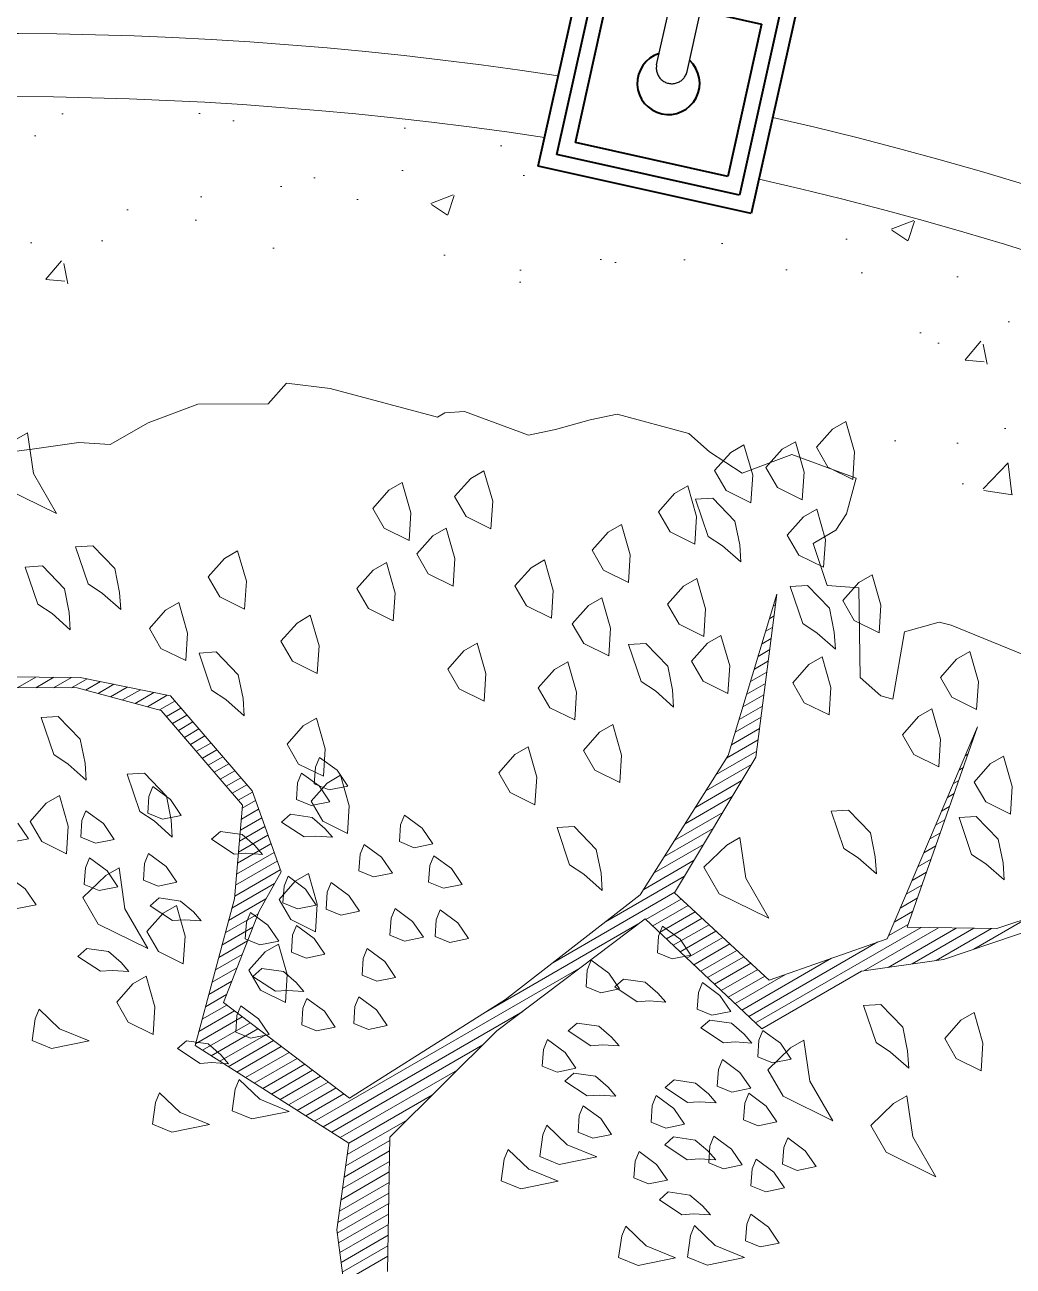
# Model space of a CAD drawing. Header units: metres. Extents: x 12093 to 20303, y 514 to 1412.
# Drawn here: x 19751.153 to 19752.719, y 696.809 to 698.777 of the extents above; entities that cross this region are included whole.
import ezdxf

# ---------------------------------------------------------------- set-up
doc = ezdxf.new("R2010")
doc.units = ezdxf.units.M
doc.linetypes.add('DASHED2', pattern=[9.525, 6.35, -3.175])
for name, color, linetype, lineweight in [('ARBOLES', 52, 'Continuous', 13), ('grass', 64, 'Continuous', 13), ('JARDINERA', 132, 'Continuous', 40), ('Layer2', 43, 'Continuous', 20), ('SARDINEL', 52, 'Continuous', 20), ('TEX', 81, 'Continuous', 13)]:
    doc.layers.add(name, color=color, linetype=linetype, lineweight=lineweight)
doc.layers.add('Proyecciones', color=52, linetype='DASHED2')
pattern_1 = [(50, (19136.99335, 73.14804), (0.36436934, -0.03187817), [0.0381, -0.4191]), (355, (19136.99335, 73.14804), (-0.07048565, 0.38211329), [0.03048, -0.33528]), (100.451, (19137.0237, 73.1454), (0.293885, 0.35023338), [0.03238, -0.35618]), (46.1842, (19136.99335, 73.24964), (0.54215808, -0.08408466), [0.05715, -0.62865]), (96.6356, (19137.03853, 73.24264), (0.47480847, 0.4948511), [0.04857, -0.53427]), (351.184, (19136.99335, 73.24964), (0.4748092, 0.49485024), [0.04572, -0.50292]), (21, (19137.04415, 73.22424), (0.30322976, -0.20453104), [0.0381, -0.4191]), (326, (19137.04415, 73.22424), (0.12360406, 0.36837593), [0.03048, -0.33528]), (71.4514, (19137.06942, 73.2072), (0.42683298, 0.16384572), [0.03238, -0.35618]), (37.5, (19136.99335, 73.14804), (0.006177207, 0.169110078), [0, -0.331216, 0, -0.34036, 0, -0.33655]), (7.5, (19136.99335, 73.14804), (0.133639325, 0.20036115), [0, -0.194056, 0, -0.323596, 0, -0.12827]), (327.5, (19136.88007, 73.14804), (0.27118119, -0.011457488), [0, -0.127, 0, -0.39624, 0, -0.52578]), (317.5, (19136.82927, 73.14804), (0.29625836, 0.05085298), [0, -0.1651, 0, -0.263144, 0, -0.37338])]

# ---------------------------------------------------------------- blocks, each defined once
blk = doc.blocks.new('ghgfghgh')
at = {"layer": 'ARBOLES', "lineweight": 20}
for p, q in [((20002.0407, 664.9154), (20002.0895, 665.0766)), ((20002.0895, 665.0766), (20002.0684, 664.9137)), ((20002.086, 665.065), (20002.0882, 665.0663)), ((20002.0822, 665.0524), (20002.0867, 665.055)), ((20002.0784, 665.0397), (20002.0853, 665.0437)), ((20002.0746, 665.0271), (20002.0838, 665.0324)), ((20002.0707, 665.0145), (20002.0823, 665.0212)), ((20002.0669, 665.0018), (20002.0809, 665.0099)), ((20001.2862, 664.994), (20001.3928, 664.9935)), ((20001.3306, 664.9833), (20001.3486, 664.9937)), ((20001.3485, 664.9832), (20001.3665, 664.9936)), ((20001.3664, 664.9831), (20001.3844, 664.9935)), ((20001.3843, 664.983), (20001.3999, 664.992)), ((20001.3928, 664.9935), (20001.4834, 664.9749)), ((20001.3984, 664.9808), (20001.4132, 664.9893)), ((20002.0631, 664.9892), (20002.0794, 664.9986)), ((20001.39, 664.983), (20001.2834, 664.9835)), ((20001.4739, 664.9605), (20001.39, 664.983)), ((20001.4108, 664.9775), (20001.4265, 664.9866)), ((20001.4231, 664.9742), (20001.4398, 664.9838)), ((20001.4354, 664.9709), (20001.4531, 664.9811)), ((20001.4478, 664.9675), (20001.4665, 664.9783)), ((20001.4601, 664.9642), (20001.4798, 664.9756)), ((20002.0554, 664.9639), (20002.0765, 664.9761)), ((20002.0593, 664.9766), (20002.0779, 664.9874)), ((20001.4724, 664.9609), (20001.4877, 664.9698)), ((20001.4792, 664.9544), (20001.4937, 664.9628)), ((20001.4834, 664.9749), (20001.5648, 664.88)), ((20002.0516, 664.9513), (20002.075, 664.9648)), ((20001.5553, 664.8657), (20001.4739, 664.9605)), ((20001.4852, 664.9474), (20001.4997, 664.9558)), ((20002.0478, 664.9387), (20002.0736, 664.9536)), ((20001.4911, 664.9405), (20001.5057, 664.9489)), ((20001.4971, 664.9335), (20001.5117, 664.9419)), ((20002.044, 664.926), (20002.0721, 664.9423)), ((20002.1996, 664.7323), (20002.2901, 664.9442)), ((20002.2901, 664.9442), (20002.2196, 664.7439)), ((20001.5031, 664.9265), (20001.5176, 664.9349)), ((20001.5091, 664.9196), (20001.5236, 664.9279)), ((20002.0391, 664.9128), (20002.0706, 664.931)), ((20001.5151, 664.9126), (20001.5296, 664.921)), ((20001.521, 664.9056), (20001.5356, 664.914)), ((20001.9528, 664.776), (20002.0407, 664.9154)), ((20002.0684, 664.9137), (20001.9871, 664.7781)), ((20002.0287, 664.8964), (20002.0692, 664.9197)), ((20001.527, 664.8986), (20001.5416, 664.907)), ((20002.0184, 664.88), (20002.064, 664.9063)), ((20001.533, 664.8917), (20001.5475, 664.9001)), ((20001.539, 664.8847), (20001.5535, 664.8931)), ((20002.0081, 664.8636), (20002.0544, 664.8904)), ((20001.545, 664.8777), (20001.5595, 664.8861)), ((20001.5509, 664.8707), (20001.5651, 664.8789)), ((20001.5648, 664.88), (20001.5937, 664.7992)), ((20001.5471, 664.7723), (20001.5553, 664.8657)), ((20001.555, 664.8627), (20001.5682, 664.8703)), ((20001.9977, 664.8472), (20002.0448, 664.8744)), ((20001.5531, 664.8407), (20001.5744, 664.853)), ((20001.5541, 664.8517), (20001.5713, 664.8617)), ((20001.9874, 664.8308), (20002.0353, 664.8585)), ((20001.5522, 664.8297), (20001.5775, 664.8444)), ((20001.977, 664.8144), (20002.0257, 664.8425)), ((20001.5502, 664.8078), (20001.5837, 664.8271)), ((20001.5512, 664.8188), (20001.5806, 664.8357)), ((20001.9667, 664.798), (20002.0162, 664.8266)), ((20001.5493, 664.7968), (20001.5868, 664.8185)), ((20001.5483, 664.7858), (20001.5899, 664.8098)), ((20001.9563, 664.7816), (20002.0066, 664.8107)), ((20001.5474, 664.7749), (20001.593, 664.8012)), ((20001.5937, 664.7992), (20001.572, 664.76)), ((20001.9181, 664.7491), (20001.9971, 664.7947)), ((20001.5446, 664.7628), (20001.5871, 664.7874)), ((20001.8653, 664.7082), (20001.9875, 664.7788)), ((20001.9871, 664.7781), (20002.0817, 664.6909)), ((20001.5078, 664.6255), (20001.5471, 664.7723)), ((20001.5413, 664.7505), (20001.5786, 664.7721)), ((20001.818, 664.6716), (20001.9528, 664.776)), ((20001.9584, 664.7515), (20001.9937, 664.7719)), ((20001.9653, 664.7451), (20002.0007, 664.7655)), ((20002.3091, 664.7424), (20002.3833, 664.7674)), ((20001.572, 664.76), (20001.5362, 664.6685)), ((20001.538, 664.7382), (20001.5708, 664.7571)), ((20001.9577, 664.7522), (20001.8096, 664.6401)), ((20002.0743, 664.6423), (20001.9577, 664.7522)), ((20001.9721, 664.7386), (20002.0076, 664.7591)), ((20001.979, 664.7321), (20002.0146, 664.7527)), ((20002.2067, 664.749), (20002.2251, 664.7596)), ((20002.2863, 664.7219), (20002.3394, 664.7526)), ((20001.5347, 664.7258), (20001.5656, 664.7437)), ((20001.7987, 664.6593), (20001.9515, 664.7476)), ((20001.9858, 664.7257), (20002.0216, 664.7463)), ((20001.9927, 664.7192), (20002.0285, 664.7399)), ((20002.0681, 664.6481), (20002.2336, 664.7436)), ((20002.1764, 664.7002), (20002.2511, 664.7433)), ((20002.2005, 664.7037), (20002.2687, 664.743)), ((20002.2008, 664.7351), (20002.2205, 664.7465)), ((20002.2196, 664.7439), (20002.3091, 664.7424)), ((20002.2245, 664.7071), (20002.2862, 664.7427)), ((20002.2486, 664.7106), (20002.3038, 664.7424)), ((20002.3672, 664.7493), (20002.2559, 664.7116)), ((20001.5314, 664.7135), (20001.5603, 664.7302)), ((20001.9995, 664.7128), (20002.0355, 664.7335)), ((20002.0064, 664.7063), (20002.0424, 664.7271)), ((20002.0613, 664.6546), (20002.1903, 664.7291)), ((20002.0817, 664.6909), (20002.1996, 664.7323)), ((20001.5281, 664.7012), (20001.555, 664.7167)), ((20002.0133, 664.6998), (20002.0494, 664.7207)), ((20001.5248, 664.6888), (20001.5498, 664.7033)), ((20001.6271, 664.5499), (20001.8935, 664.7037)), ((20002.0201, 664.6934), (20002.0563, 664.7143)), ((20002.027, 664.6869), (20002.0633, 664.7079)), ((20002.0544, 664.661), (20002.1441, 664.7128)), ((20002.2559, 664.7116), (20002.1741, 664.6999)), ((20002.0338, 664.6804), (20002.0703, 664.7015)), ((20002.0407, 664.674), (20002.0772, 664.695)), ((20002.0476, 664.6675), (20002.0979, 664.6966)), ((20002.1741, 664.6999), (20002.0743, 664.6423)), ((20001.5215, 664.6765), (20001.5445, 664.6898)), ((20001.5149, 664.6518), (20001.5394, 664.666)), ((20001.5182, 664.6642), (20001.5393, 664.6764)), ((20001.5362, 664.6685), (20001.6623, 664.5728)), ((20001.6623, 664.5728), (20001.818, 664.6716)), ((20001.5083, 664.6272), (20001.555, 664.6542)), ((20001.5116, 664.6395), (20001.5472, 664.6601)), ((20001.6357, 664.5444), (20001.8355, 664.6597)), ((20001.5152, 664.6208), (20001.5628, 664.6483)), ((20001.5238, 664.6153), (20001.5706, 664.6423)), ((20001.5324, 664.6099), (20001.5784, 664.6364)), ((20001.541, 664.6044), (20001.5862, 664.6305)), ((20001.8096, 664.6401), (20001.7025, 664.534)), ((20001.6616, 664.5281), (20001.5078, 664.6255)), ((20001.5497, 664.599), (20001.594, 664.6246)), ((20001.5583, 664.5935), (20001.6018, 664.6187)), ((20001.6444, 664.539), (20001.7956, 664.6263)), ((20001.5669, 664.588), (20001.6097, 664.6127)), ((20001.5755, 664.5826), (20001.6175, 664.6068)), ((20001.5841, 664.5771), (20001.6253, 664.6009)), ((20001.5927, 664.5717), (20001.6331, 664.595)), ((20001.653, 664.5335), (20001.7704, 664.6013)), ((20001.6013, 664.5662), (20001.6409, 664.5891)), ((20001.6099, 664.5608), (20001.6487, 664.5832)), ((20001.6185, 664.5553), (20001.6565, 664.5772)), ((20001.6615, 664.528), (20001.7452, 664.5764)), ((20001.66, 664.5167), (20001.7201, 664.5514)), ((20001.6584, 664.5054), (20001.7024, 664.5308)), ((20001.7025, 664.534), (20001.7002, 664.3997)), ((20001.6496, 664.4414), (20001.6616, 664.5281)), ((20001.6568, 664.494), (20001.7022, 664.5203)), ((20001.6553, 664.4827), (20001.7021, 664.5097)), ((20001.6537, 664.4714), (20001.7019, 664.4992)), ((20001.6521, 664.4601), (20001.7017, 664.4887)), ((20001.65, 664.438), (20001.7014, 664.4676)), ((20001.6506, 664.4487), (20001.7015, 664.4781)), ((20001.6513, 664.4283), (20001.7012, 664.4571)), ((20001.6525, 664.4186), (20001.701, 664.4466)), ((20001.6752, 664.2434), (20001.6496, 664.4414)), ((20001.6538, 664.4089), (20001.7008, 664.436)), ((20001.655, 664.3992), (20001.7006, 664.4255)), ((20001.6563, 664.3895), (20001.7005, 664.415))]:
    blk.add_line(p, q, dxfattribs=at)
at = {"layer": 'grass'}
for p, q in [((20001.581, 665.2669), (20001.5993, 665.2876)), ((20001.5993, 665.2876), (20001.6427, 665.2823)), ((20001.6427, 665.2823), (20001.75, 665.2535)), ((20001.4608, 665.2479), (20001.5105, 665.2666)), ((20001.5105, 665.2666), (20001.581, 665.2669)), ((20001.75, 665.2535), (20001.7576, 665.2579)), ((20001.7576, 665.2579), (20001.7771, 665.2591)), ((20001.7771, 665.2591), (20001.8411, 665.2355)), ((20001.8682, 665.2411), (20001.9028, 665.251)), ((20001.9028, 665.251), (20001.9299, 665.2565)), ((20001.9299, 665.2565), (20002.0015, 665.2373)), ((20002.1583, 665.2493), (20002.145, 665.2416)), ((20002.167, 665.2188), (20002.1583, 665.2493)), ((20001.3403, 665.238), (20001.327, 665.2303)), ((20001.3462, 665.1971), (20001.3403, 665.238)), ((20001.423, 665.2261), (20001.4608, 665.2479)), ((20001.8411, 665.2355), (20001.8682, 665.2411)), ((20002.0015, 665.2373), (20002.0222, 665.219)), ((20002.145, 665.2416), (20002.1289, 665.2234)), ((20001.345, 665.2214), (20001.3915, 665.2281)), ((20001.3915, 665.2281), (20001.423, 665.2261)), ((20002.0565, 665.226), (20002.0432, 665.2183)), ((20002.0652, 665.1955), (20002.0565, 665.226)), ((20002.1079, 665.229), (20002.0946, 665.2214)), ((20002.1166, 665.1986), (20002.1079, 665.229)), ((20002.1289, 665.2234), (20002.1404, 665.2035)), ((20001.2789, 665.2135), (20001.345, 665.2214)), ((20002.0222, 665.219), (20002.0548, 665.1975)), ((20002.0432, 665.2183), (20002.0271, 665.2001)), ((20002.0548, 665.1975), (20002.1045, 665.2161)), ((20002.0946, 665.2214), (20002.0785, 665.2032)), ((20002.1045, 665.2161), (20002.1685, 665.1926)), ((20002.1652, 665.1912), (20002.167, 665.2188)), ((20001.7966, 665.2), (20001.7833, 665.1924)), ((20001.8053, 665.1696), (20001.7966, 665.2)), ((20002.0271, 665.2001), (20002.0386, 665.1802)), ((20002.0785, 665.2032), (20002.09, 665.1833)), ((20002.1148, 665.171), (20002.1166, 665.1986)), ((20002.1404, 665.2035), (20002.1652, 665.1912)), ((20001.3692, 665.1572), (20001.3462, 665.1971)), ((20001.7148, 665.1883), (20001.7015, 665.1806)), ((20001.7235, 665.1578), (20001.7148, 665.1883)), ((20001.7833, 665.1924), (20001.7672, 665.1742)), ((20002.0634, 665.1679), (20002.0652, 665.1955)), ((20002.1685, 665.1926), (20002.1589, 665.1568)), ((20001.3196, 665.1817), (20001.3692, 665.1572)), ((20001.7015, 665.1806), (20001.6854, 665.1624)), ((20001.7672, 665.1742), (20001.7787, 665.1543)), ((20001.9872, 665.1771), (20001.9711, 665.1589)), ((20002.0005, 665.1848), (20001.9872, 665.1771)), ((20002.0092, 665.1543), (20002.0005, 665.1848)), ((20002.0386, 665.1802), (20002.0634, 665.1679)), ((20002.09, 665.1833), (20002.1148, 665.171)), ((20001.6854, 665.1624), (20001.6969, 665.1425)), ((20001.8036, 665.142), (20001.8053, 665.1696)), ((20002.0082, 665.1715), (20002.0253, 665.1725)), ((20002.0207, 665.1344), (20002.0082, 665.1715)), ((20002.0253, 665.1725), (20002.0473, 665.1497)), ((20002.1292, 665.1615), (20002.1159, 665.1538)), ((20002.1379, 665.1311), (20002.1292, 665.1615)), ((20001.7217, 665.1302), (20001.7235, 665.1578)), ((20001.7787, 665.1543), (20001.8036, 665.142)), ((20001.9711, 665.1589), (20001.9826, 665.139)), ((20002.0074, 665.1267), (20002.0092, 665.1543)), ((20002.0473, 665.1497), (20002.0522, 665.1259)), ((20002.1159, 665.1538), (20002.0998, 665.1357)), ((20002.1589, 665.1568), (20002.1482, 665.1405)), ((20001.6969, 665.1425), (20001.7217, 665.1302)), ((20001.7588, 665.1427), (20001.7455, 665.1351)), ((20001.7675, 665.1123), (20001.7588, 665.1427)), ((20001.9207, 665.1387), (20001.9046, 665.1205)), ((20001.934, 665.1464), (20001.9207, 665.1387)), ((20001.9427, 665.1159), (20001.934, 665.1464)), ((20001.9826, 665.139), (20002.0074, 665.1267)), ((20002.1482, 665.1405), (20002.1331, 665.1317)), ((20001.3884, 665.124), (20001.4056, 665.125)), ((20001.4056, 665.125), (20001.4276, 665.1022)), ((20001.7455, 665.1351), (20001.7294, 665.1169)), ((20002.035, 665.1249), (20002.0207, 665.1344)), ((20002.0532, 665.1088), (20002.035, 665.1249)), ((20002.0522, 665.1259), (20002.0532, 665.1088)), ((20002.0998, 665.1357), (20002.1113, 665.1157)), ((20002.1331, 665.1317), (20002.1255, 665.1274)), ((20002.1255, 665.1274), (20002.1398, 665.0852)), ((20002.1361, 665.1035), (20002.1379, 665.1311)), ((20001.401, 665.0869), (20001.3884, 665.124)), ((20001.5371, 665.1122), (20001.5209, 665.0941)), ((20001.5503, 665.1199), (20001.5371, 665.1122)), ((20001.5591, 665.0895), (20001.5503, 665.1199)), ((20001.7294, 665.1169), (20001.7409, 665.0969)), ((20001.7657, 665.0847), (20001.7675, 665.1123)), ((20001.9046, 665.1205), (20001.9161, 665.1006)), ((20001.9409, 665.0883), (20001.9427, 665.1159)), ((20002.1113, 665.1157), (20002.1361, 665.1035)), ((20001.3381, 665.1037), (20001.3552, 665.1048)), ((20001.3506, 665.0666), (20001.3381, 665.1037)), ((20001.3552, 665.1048), (20001.3772, 665.082)), ((20001.4276, 665.1022), (20001.4324, 665.0784)), ((20001.6857, 665.1005), (20001.6696, 665.0823)), ((20001.699, 665.1082), (20001.6857, 665.1005)), ((20001.7077, 665.0778), (20001.699, 665.1082)), ((20001.8437, 665.1031), (20001.8276, 665.085)), ((20001.857, 665.1108), (20001.8437, 665.1031)), ((20001.8657, 665.0804), (20001.857, 665.1108)), ((20001.9161, 665.1006), (20001.9409, 665.0883)), ((20001.4153, 665.0774), (20001.401, 665.0869)), ((20001.5209, 665.0941), (20001.5325, 665.0741)), ((20001.5573, 665.0618), (20001.5591, 665.0895)), ((20001.7409, 665.0969), (20001.7657, 665.0847)), ((20002.0095, 665.0924), (20001.9962, 665.0848)), ((20002.0182, 665.062), (20002.0095, 665.0924)), ((20002.1714, 665.0884), (20002.1553, 665.0702)), ((20002.1847, 665.0961), (20002.1714, 665.0884)), ((20002.1934, 665.0656), (20002.1847, 665.0961)), ((20001.3772, 665.082), (20001.3821, 665.0582)), ((20001.4335, 665.0613), (20001.4153, 665.0774)), ((20001.4324, 665.0784), (20001.4335, 665.0613)), ((20001.6696, 665.0823), (20001.6811, 665.0624)), ((20001.7059, 665.0501), (20001.7077, 665.0778)), ((20001.8276, 665.085), (20001.8391, 665.065)), ((20001.864, 665.0527), (20001.8657, 665.0804)), ((20001.9962, 665.0848), (20001.9801, 665.0666)), ((20002.1028, 665.0843), (20002.12, 665.0853)), ((20002.1154, 665.0472), (20002.1028, 665.0843)), ((20002.12, 665.0853), (20002.142, 665.0625)), ((20002.1398, 665.0852), (20002.1712, 665.0831)), ((20002.1398, 665.0852), (20002.1398, 665.0852)), ((20002.1712, 665.0831), (20002.1727, 664.9932)), ((20001.3649, 665.0572), (20001.3506, 665.0666)), ((20001.4915, 665.0682), (20001.4782, 665.0605)), ((20001.5002, 665.0378), (20001.4915, 665.0682)), ((20001.5325, 665.0741), (20001.5573, 665.0618)), ((20001.6811, 665.0624), (20001.7059, 665.0501)), ((20001.8391, 665.065), (20001.864, 665.0527)), ((20001.901, 665.0653), (20001.8849, 665.0471)), ((20001.9143, 665.073), (20001.901, 665.0653)), ((20001.923, 665.0425), (20001.9143, 665.073)), ((20001.9801, 665.0666), (20001.9916, 665.0466)), ((20002.142, 665.0625), (20002.1468, 665.0388)), ((20002.1553, 665.0702), (20002.1668, 665.0503)), ((20002.1916, 665.038), (20002.1934, 665.0656)), ((20001.3831, 665.0411), (20001.3649, 665.0572)), ((20001.3821, 665.0582), (20001.3831, 665.0411)), ((20001.4782, 665.0605), (20001.4621, 665.0424)), ((20001.623, 665.0555), (20001.6097, 665.0478)), ((20001.6317, 665.025), (20001.623, 665.0555)), ((20002.0164, 665.0344), (20002.0182, 665.062)), ((20002.1668, 665.0503), (20002.1916, 665.038)), ((20001.4621, 665.0424), (20001.4736, 665.0224)), ((20001.4985, 665.0102), (20001.5002, 665.0378)), ((20001.6097, 665.0478), (20001.5936, 665.0296)), ((20001.8849, 665.0471), (20001.8964, 665.0272)), ((20001.9213, 665.0149), (20001.923, 665.0425)), ((20001.9916, 665.0466), (20002.0164, 665.0344)), ((20002.1297, 665.0377), (20002.1154, 665.0472)), ((20002.1479, 665.0216), (20002.1297, 665.0377)), ((20002.1468, 665.0388), (20002.1479, 665.0216)), ((20002.2053, 664.9717), (20002.2169, 665.0389)), ((20002.2169, 665.0389), (20002.2515, 665.0488)), ((20002.2515, 665.0488), (20002.2635, 665.0456)), ((20002.2635, 665.0456), (20002.3557, 665.0081)), ((20001.5936, 665.0296), (20001.6051, 665.0097)), ((20001.6299, 664.9974), (20001.6317, 665.025)), ((20001.7898, 665.0276), (20001.7765, 665.02)), ((20001.7985, 664.9972), (20001.7898, 665.0276)), ((20001.8964, 665.0272), (20001.9213, 665.0149)), ((20001.9412, 665.0264), (20001.9583, 665.0274)), ((20001.9538, 664.9893), (20001.9412, 665.0264)), ((20001.9583, 665.0274), (20001.9803, 665.0047)), ((20002.0202, 665.0277), (20002.0041, 665.0096)), ((20002.0335, 665.0354), (20002.0202, 665.0277)), ((20002.0422, 665.005), (20002.0335, 665.0354)), ((20001.4736, 665.0224), (20001.4985, 665.0102)), ((20001.5118, 665.0178), (20001.5289, 665.0189)), ((20001.5243, 664.9808), (20001.5118, 665.0178)), ((20001.5289, 665.0189), (20001.5509, 664.9961)), ((20001.7765, 665.02), (20001.7604, 665.0018)), ((20002.1346, 665.0139), (20002.1213, 665.0063)), ((20002.1433, 664.9835), (20002.1346, 665.0139)), ((20002.2822, 665.0194), (20002.2689, 665.0117)), ((20002.2909, 664.9889), (20002.2822, 665.0194)), ((20001.6051, 665.0097), (20001.6299, 664.9974)), ((20001.7604, 665.0018), (20001.7719, 664.9819)), ((20001.867, 665.0013), (20001.8509, 664.9832)), ((20001.8803, 665.009), (20001.867, 665.0013)), ((20001.889, 664.9786), (20001.8803, 665.009)), ((20001.9803, 665.0047), (20001.9852, 664.9809)), ((20002.0041, 665.0096), (20002.0157, 664.9896)), ((20002.0405, 664.9773), (20002.0422, 665.005)), ((20002.1213, 665.0063), (20002.1052, 664.9881)), ((20002.2689, 665.0117), (20002.2528, 664.9935)), ((20001.5509, 664.9961), (20001.5558, 664.9723)), ((20001.7967, 664.9696), (20001.7985, 664.9972)), ((20001.9681, 664.9799), (20001.9538, 664.9893)), ((20002.0157, 664.9896), (20002.0405, 664.9773)), ((20002.1052, 664.9881), (20002.1167, 664.9682)), ((20002.1727, 664.9932), (20002.1933, 664.9749)), ((20002.1727, 664.9932), (20002.1727, 664.9932)), ((20002.2528, 664.9935), (20002.2643, 664.9736)), ((20002.2891, 664.9613), (20002.2909, 664.9889)), ((20001.5386, 664.9713), (20001.5243, 664.9808)), ((20001.7719, 664.9819), (20001.7967, 664.9696)), ((20001.8509, 664.9832), (20001.8624, 664.9632)), ((20001.8873, 664.9509), (20001.889, 664.9786)), ((20001.9862, 664.9638), (20001.9681, 664.9799)), ((20001.9852, 664.9809), (20001.9862, 664.9638)), ((20002.1415, 664.9559), (20002.1433, 664.9835)), ((20001.5568, 664.9552), (20001.5386, 664.9713)), ((20001.5558, 664.9723), (20001.5568, 664.9552)), ((20001.8624, 664.9632), (20001.8873, 664.9509)), ((20002.1167, 664.9682), (20002.1415, 664.9559)), ((20002.1933, 664.9749), (20002.2053, 664.9717)), ((20002.2643, 664.9736), (20002.2891, 664.9613)), ((20001.354, 664.9533), (20001.3711, 664.9544)), ((20001.3665, 664.9163), (20001.354, 664.9533)), ((20001.3711, 664.9544), (20001.3931, 664.9316)), ((20001.6292, 664.9527), (20001.6159, 664.945)), ((20001.6379, 664.9222), (20001.6292, 664.9527)), ((20002.231, 664.9544), (20002.2149, 664.9362)), ((20002.2443, 664.9621), (20002.231, 664.9544)), ((20002.253, 664.9316), (20002.2443, 664.9621)), ((20001.6159, 664.945), (20001.5998, 664.9268)), ((20001.9121, 664.9387), (20001.896, 664.9205)), ((20001.9254, 664.9464), (20001.9121, 664.9387)), ((20001.9341, 664.9159), (20001.9254, 664.9464)), ((20002.2895, 664.9427), (20002.2896, 664.9428)), ((20001.3931, 664.9316), (20001.398, 664.9078)), ((20001.5998, 664.9268), (20001.6113, 664.9069)), ((20002.2149, 664.9362), (20002.2264, 664.9163)), ((20002.2512, 664.904), (20002.253, 664.9316)), ((20002.2836, 664.9289), (20002.285, 664.9297)), ((20001.3808, 664.9068), (20001.3665, 664.9163)), ((20001.6321, 664.9135), (20001.6281, 664.9037)), ((20001.6497, 664.9006), (20001.6321, 664.9135)), ((20001.6361, 664.8946), (20001.6379, 664.9222)), ((20001.8274, 664.9164), (20001.8113, 664.8982)), ((20001.8407, 664.9241), (20001.8274, 664.9164)), ((20001.8494, 664.8936), (20001.8407, 664.9241)), ((20001.896, 664.9205), (20001.9075, 664.9006)), ((20001.9323, 664.8883), (20001.9341, 664.9159)), ((20002.2264, 664.9163), (20002.2512, 664.904)), ((20002.2777, 664.915), (20002.2804, 664.9166)), ((20002.316, 664.9148), (20002.3027, 664.9071)), ((20002.3247, 664.8843), (20002.316, 664.9148)), ((20001.399, 664.8907), (20001.3808, 664.9068)), ((20001.398, 664.9078), (20001.399, 664.8907)), ((20001.6113, 664.9069), (20001.6361, 664.8946)), ((20001.6281, 664.9037), (20001.627, 664.887)), ((20002.2718, 664.9012), (20002.2758, 664.9035)), ((20002.3027, 664.9071), (20002.2866, 664.8889)), ((20001.4399, 664.8966), (20001.4571, 664.8976)), ((20001.4525, 664.8595), (20001.4399, 664.8966)), ((20001.4571, 664.8976), (20001.4791, 664.8748)), ((20001.6143, 664.8979), (20001.6103, 664.8881)), ((20001.6319, 664.885), (20001.6143, 664.8979)), ((20001.6532, 664.8956), (20001.6399, 664.8879)), ((20001.6604, 664.8848), (20001.6497, 664.9006)), ((20001.662, 664.8652), (20001.6532, 664.8956)), ((20001.8113, 664.8982), (20001.8228, 664.8783)), ((20001.8476, 664.866), (20001.8494, 664.8936)), ((20001.9075, 664.9006), (20001.9323, 664.8883)), ((20002.2658, 664.8874), (20002.2712, 664.8904)), ((20002.2866, 664.8889), (20002.2981, 664.869)), ((20001.4657, 664.8843), (20001.4617, 664.8745)), ((20001.4833, 664.8713), (20001.4657, 664.8843)), ((20001.6103, 664.8881), (20001.6092, 664.8714)), ((20001.6399, 664.8879), (20001.6238, 664.8698)), ((20001.627, 664.887), (20001.6417, 664.881)), ((20001.6426, 664.8692), (20001.6319, 664.885)), ((20001.6417, 664.881), (20001.6604, 664.8848)), ((20001.8228, 664.8783), (20001.8476, 664.866)), ((20002.2599, 664.8735), (20002.2666, 664.8774)), ((20002.3229, 664.8567), (20002.3247, 664.8843)), ((20001.3591, 664.8677), (20001.343, 664.8495)), ((20001.3724, 664.8753), (20001.3591, 664.8677)), ((20001.3811, 664.8449), (20001.3724, 664.8753)), ((20001.4617, 664.8745), (20001.4606, 664.8577)), ((20001.4791, 664.8748), (20001.4839, 664.8511)), ((20001.494, 664.8555), (20001.4833, 664.8713)), ((20001.6092, 664.8714), (20001.6239, 664.8654)), ((20001.6238, 664.8698), (20001.6354, 664.8498)), ((20001.6239, 664.8654), (20001.6426, 664.8692)), ((20001.6602, 664.8376), (20001.662, 664.8652)), ((20002.254, 664.8597), (20002.262, 664.8643)), ((20002.2981, 664.869), (20002.3229, 664.8567)), ((20001.3987, 664.8602), (20001.3947, 664.8504)), ((20001.4163, 664.8473), (20001.3987, 664.8602)), ((20001.4668, 664.85), (20001.4525, 664.8595)), ((20001.4606, 664.8577), (20001.4753, 664.8517)), ((20001.4753, 664.8517), (20001.494, 664.8555)), ((20001.5943, 664.8489), (20001.6032, 664.8567)), ((20001.6032, 664.8567), (20001.6248, 664.8536)), ((20001.6248, 664.8536), (20001.6375, 664.8426)), ((20001.7172, 664.8558), (20001.7132, 664.846)), ((20001.7348, 664.8429), (20001.7172, 664.8558)), ((20002.1438, 664.8597), (20002.161, 664.8607)), ((20002.1564, 664.8226), (20002.1438, 664.8597)), ((20002.161, 664.8607), (20002.183, 664.838)), ((20002.2481, 664.8458), (20002.2574, 664.8512)), ((20002.2715, 664.8536), (20002.2886, 664.8546)), ((20002.284, 664.8165), (20002.2715, 664.8536)), ((20002.2886, 664.8546), (20002.3106, 664.8319)), ((20001.3414, 664.8321), (20001.3307, 664.8479)), ((20001.343, 664.8495), (20001.3545, 664.8295)), ((20001.3793, 664.8173), (20001.3811, 664.8449)), ((20001.3947, 664.8504), (20001.3936, 664.8337)), ((20001.427, 664.8315), (20001.4163, 664.8473)), ((20001.485, 664.8339), (20001.4668, 664.85)), ((20001.4839, 664.8511), (20001.485, 664.8339)), ((20001.5243, 664.8317), (20001.5332, 664.8395)), ((20001.5332, 664.8395), (20001.5548, 664.8364)), ((20001.6168, 664.834), (20001.5943, 664.8489)), ((20001.6354, 664.8498), (20001.6602, 664.8376)), ((20001.6375, 664.8426), (20001.6453, 664.8337)), ((20001.7132, 664.846), (20001.7121, 664.8293)), ((20001.7455, 664.8271), (20001.7348, 664.8429)), ((20001.8696, 664.8433), (20001.8868, 664.8443)), ((20001.8822, 664.8062), (20001.8696, 664.8433)), ((20001.8868, 664.8443), (20001.9088, 664.8215)), ((20001.3227, 664.8283), (20001.3414, 664.8321)), ((20001.3545, 664.8295), (20001.3793, 664.8173)), ((20001.3936, 664.8337), (20001.4083, 664.8277)), ((20001.4083, 664.8277), (20001.427, 664.8315)), ((20001.5468, 664.8168), (20001.5243, 664.8317)), ((20001.5548, 664.8364), (20001.5675, 664.8255)), ((20001.6286, 664.8348), (20001.6168, 664.834)), ((20001.6453, 664.8337), (20001.6286, 664.8348)), ((20001.6767, 664.8266), (20001.6727, 664.8168)), ((20001.6943, 664.8137), (20001.6767, 664.8266)), ((20001.7121, 664.8293), (20001.7268, 664.8233)), ((20001.7268, 664.8233), (20001.7455, 664.8271)), ((20002.0525, 664.8336), (20002.0392, 664.8259)), ((20002.0584, 664.7927), (20002.0525, 664.8336)), ((20002.183, 664.838), (20002.1878, 664.8142)), ((20002.2422, 664.832), (20002.2528, 664.8381)), ((20002.3106, 664.8319), (20002.3155, 664.8081)), ((20001.4613, 664.8174), (20001.4573, 664.8076)), ((20001.4789, 664.8045), (20001.4613, 664.8174)), ((20001.5586, 664.8177), (20001.5468, 664.8168)), ((20001.5753, 664.8166), (20001.5586, 664.8177)), ((20001.5675, 664.8255), (20001.5753, 664.8166)), ((20001.6727, 664.8168), (20001.6716, 664.8001)), ((20001.7464, 664.8153), (20001.7424, 664.8055)), ((20001.764, 664.8024), (20001.7464, 664.8153)), ((20001.9088, 664.8215), (20001.9137, 664.7977)), ((20002.0392, 664.8259), (20002.0165, 664.8039)), ((20002.1707, 664.8132), (20002.1564, 664.8226)), ((20002.1878, 664.8142), (20002.1889, 664.7971)), ((20002.2363, 664.8182), (20002.2482, 664.825)), ((20002.2983, 664.8071), (20002.284, 664.8165)), ((20001.3982, 664.8032), (20001.3971, 664.7864)), ((20001.4022, 664.813), (20001.3982, 664.8032)), ((20001.4198, 664.8), (20001.4022, 664.813)), ((20001.4318, 664.8032), (20001.4185, 664.7955)), ((20001.4377, 664.7623), (20001.4318, 664.8032)), ((20001.4573, 664.8076), (20001.4562, 664.7909)), ((20001.4896, 664.7887), (20001.4789, 664.8045)), ((20001.705, 664.7979), (20001.6943, 664.8137)), ((20001.7424, 664.8055), (20001.7413, 664.7888)), ((20001.7747, 664.7865), (20001.764, 664.8024)), ((20001.8965, 664.7967), (20001.8822, 664.8062)), ((20002.0165, 664.8039), (20002.0318, 664.7773)), ((20002.1889, 664.7971), (20002.1707, 664.8132)), ((20002.2304, 664.8043), (20002.2436, 664.8119)), ((20002.3165, 664.791), (20002.2983, 664.8071)), ((20002.3155, 664.8081), (20002.3165, 664.791)), ((20001.3381, 664.782), (20001.3205, 664.7949)), ((20001.4185, 664.7955), (20001.3957, 664.7735)), ((20001.4305, 664.7842), (20001.4198, 664.8)), ((20001.4562, 664.7909), (20001.4709, 664.7849)), ((20001.608, 664.7897), (20001.5919, 664.7715)), ((20001.6007, 664.7947), (20001.5967, 664.7849)), ((20001.6183, 664.7818), (20001.6007, 664.7947)), ((20001.6213, 664.7974), (20001.608, 664.7897)), ((20001.63, 664.767), (20001.6213, 664.7974)), ((20001.6716, 664.8001), (20001.6863, 664.7941)), ((20001.6863, 664.7941), (20001.705, 664.7979)), ((20001.9147, 664.7806), (20001.8965, 664.7967)), ((20001.9137, 664.7977), (20001.9147, 664.7806)), ((20002.0815, 664.7528), (20002.0584, 664.7927)), ((20002.2245, 664.7905), (20002.2389, 664.7988)), ((20001.3488, 664.7662), (20001.3381, 664.782)), ((20001.3971, 664.7864), (20001.4118, 664.7804)), ((20001.4118, 664.7804), (20001.4305, 664.7842)), ((20001.4709, 664.7849), (20001.4896, 664.7887)), ((20001.5967, 664.7849), (20001.5956, 664.7682)), ((20001.629, 664.766), (20001.6183, 664.7818)), ((20001.6399, 664.7787), (20001.6388, 664.762)), ((20001.6439, 664.7885), (20001.6399, 664.7787)), ((20001.6615, 664.7756), (20001.6439, 664.7885)), ((20001.7413, 664.7888), (20001.756, 664.7828)), ((20001.756, 664.7828), (20001.7747, 664.7865)), ((20002.0318, 664.7773), (20002.0815, 664.7528)), ((20002.2186, 664.7767), (20002.2343, 664.7858)), ((20001.3301, 664.7624), (20001.3488, 664.7662)), ((20001.3957, 664.7735), (20001.4111, 664.7469)), ((20001.4628, 664.7653), (20001.4718, 664.7731)), ((20001.4854, 664.7504), (20001.4628, 664.7653)), ((20001.4718, 664.7731), (20001.4934, 664.77)), ((20001.4891, 664.7654), (20001.4758, 664.7577)), ((20001.4978, 664.7349), (20001.4891, 664.7654)), ((20001.4934, 664.77), (20001.5061, 664.7591)), ((20001.5919, 664.7715), (20001.6034, 664.7516)), ((20001.5956, 664.7682), (20001.6103, 664.7622)), ((20001.6103, 664.7622), (20001.629, 664.766)), ((20001.6282, 664.7393), (20001.63, 664.767)), ((20001.6722, 664.7598), (20001.6615, 664.7756)), ((20002.2127, 664.7628), (20002.2297, 664.7727)), ((20001.4607, 664.7224), (20001.4377, 664.7623)), ((20001.4758, 664.7577), (20001.4597, 664.7395)), ((20001.5061, 664.7591), (20001.5139, 664.7502)), ((20001.5631, 664.7586), (20001.5591, 664.7488)), ((20001.5807, 664.7457), (20001.5631, 664.7586)), ((20001.6388, 664.762), (20001.6535, 664.756)), ((20001.6535, 664.756), (20001.6722, 664.7598)), ((20001.7037, 664.7527), (20001.7025, 664.736)), ((20001.7077, 664.7625), (20001.7037, 664.7527)), ((20001.7253, 664.7496), (20001.7077, 664.7625)), ((20001.7529, 664.7611), (20001.7489, 664.7513)), ((20001.7705, 664.7482), (20001.7529, 664.7611)), ((20001.4111, 664.7469), (20001.4607, 664.7224)), ((20001.4597, 664.7395), (20001.4712, 664.7196)), ((20001.4972, 664.7513), (20001.4854, 664.7504)), ((20001.5139, 664.7502), (20001.4972, 664.7513)), ((20001.5591, 664.7488), (20001.558, 664.7321)), ((20001.5914, 664.7299), (20001.5807, 664.7457)), ((20001.6034, 664.7516), (20001.6282, 664.7393)), ((20001.6092, 664.7455), (20001.6052, 664.7357)), ((20001.6268, 664.7326), (20001.6092, 664.7455)), ((20001.736, 664.7337), (20001.7253, 664.7496)), ((20001.7489, 664.7513), (20001.7478, 664.7346)), ((20001.7812, 664.7324), (20001.7705, 664.7482)), ((20001.975, 664.7447), (20001.971, 664.7349)), ((20001.9926, 664.7318), (20001.975, 664.7447)), ((20001.496, 664.7073), (20001.4978, 664.7349)), ((20001.558, 664.7321), (20001.5727, 664.7261)), ((20001.5727, 664.7261), (20001.5914, 664.7299)), ((20001.6052, 664.7357), (20001.6041, 664.719)), ((20001.6375, 664.7168), (20001.6268, 664.7326)), ((20001.7025, 664.736), (20001.7172, 664.73)), ((20001.7172, 664.73), (20001.736, 664.7337)), ((20001.7478, 664.7346), (20001.7625, 664.7286)), ((20001.7625, 664.7286), (20001.7812, 664.7324)), ((20001.971, 664.7349), (20001.9699, 664.7182)), ((20002.0033, 664.716), (20001.9926, 664.7318)), ((20001.3907, 664.7147), (20001.3996, 664.7225)), ((20001.4132, 664.6998), (20001.3907, 664.7147)), ((20001.3996, 664.7225), (20001.4212, 664.7194)), ((20001.4212, 664.7194), (20001.4339, 664.7085)), ((20001.4712, 664.7196), (20001.496, 664.7073)), ((20001.5778, 664.7191), (20001.5617, 664.7009)), ((20001.5911, 664.7268), (20001.5778, 664.7191)), ((20001.5999, 664.6964), (20001.5911, 664.7268)), ((20001.6041, 664.719), (20001.6188, 664.713)), ((20001.6188, 664.713), (20001.6375, 664.7168)), ((20001.6798, 664.7224), (20001.6758, 664.7126)), ((20001.6974, 664.7095), (20001.6798, 664.7224)), ((20001.9699, 664.7182), (20001.9846, 664.7122)), ((20001.9846, 664.7122), (20002.0033, 664.716)), ((20001.4339, 664.7085), (20001.4417, 664.6996)), ((20001.5656, 664.6947), (20001.5745, 664.7025)), ((20001.5745, 664.7025), (20001.5961, 664.6994)), ((20001.6758, 664.7126), (20001.6747, 664.6959)), ((20001.7081, 664.6936), (20001.6974, 664.7095)), ((20001.9039, 664.7108), (20001.8999, 664.701)), ((20001.9215, 664.6979), (20001.9039, 664.7108)), ((20001.425, 664.7007), (20001.4132, 664.6998)), ((20001.4417, 664.6996), (20001.425, 664.7007)), ((20001.4589, 664.6948), (20001.4456, 664.6871)), ((20001.4676, 664.6643), (20001.4589, 664.6948)), ((20001.5617, 664.7009), (20001.5733, 664.681)), ((20001.5881, 664.6798), (20001.5656, 664.6947)), ((20001.5961, 664.6994), (20001.6088, 664.6885)), ((20001.5981, 664.6687), (20001.5999, 664.6964)), ((20001.6747, 664.6959), (20001.6894, 664.6899)), ((20001.6894, 664.6899), (20001.7081, 664.6936)), ((20001.8999, 664.701), (20001.8988, 664.6843)), ((20001.9322, 664.6821), (20001.9215, 664.6979)), ((20001.9273, 664.6841), (20001.9362, 664.6919)), ((20001.9362, 664.6919), (20001.9578, 664.6888)), ((20001.4456, 664.6871), (20001.4295, 664.6689)), ((20001.5733, 664.681), (20001.5981, 664.6687)), ((20001.5999, 664.6807), (20001.5881, 664.6798)), ((20001.6166, 664.6796), (20001.5999, 664.6807)), ((20001.6088, 664.6885), (20001.6166, 664.6796)), ((20001.8988, 664.6843), (20001.9135, 664.6783)), ((20001.9135, 664.6783), (20001.9322, 664.6821)), ((20001.9498, 664.6692), (20001.9273, 664.6841)), ((20001.9578, 664.6888), (20001.9705, 664.6779)), ((20001.9705, 664.6779), (20001.9783, 664.669)), ((20002.0109, 664.6786), (20002.0097, 664.6619)), ((20002.0149, 664.6884), (20002.0109, 664.6786)), ((20002.0325, 664.6755), (20002.0149, 664.6884)), ((20001.4295, 664.6689), (20001.441, 664.649)), ((20001.5535, 664.6653), (20001.5495, 664.6555)), ((20001.5711, 664.6524), (20001.5535, 664.6653)), ((20001.6195, 664.6727), (20001.6155, 664.6629)), ((20001.6371, 664.6598), (20001.6195, 664.6727)), ((20001.6716, 664.6743), (20001.6676, 664.6645)), ((20001.6892, 664.6613), (20001.6716, 664.6743)), ((20001.9616, 664.6701), (20001.9498, 664.6692)), ((20001.9783, 664.669), (20001.9616, 664.6701)), ((20002.0432, 664.6596), (20002.0325, 664.6755)), ((20002.1761, 664.6656), (20002.1933, 664.6666)), ((20002.1887, 664.6285), (20002.1761, 664.6656)), ((20002.1933, 664.6666), (20002.2153, 664.6439)), ((20001.3519, 664.6619), (20001.3479, 664.6521)), ((20001.3724, 664.6421), (20001.3519, 664.6619)), ((20001.4658, 664.6367), (20001.4676, 664.6643)), ((20001.5495, 664.6555), (20001.5484, 664.6388)), ((20001.6155, 664.6629), (20001.6144, 664.6462)), ((20001.6478, 664.644), (20001.6371, 664.6598)), ((20001.6676, 664.6645), (20001.6665, 664.6477)), ((20001.6999, 664.6455), (20001.6892, 664.6613)), ((20002.0097, 664.6619), (20002.0244, 664.6559)), ((20002.0244, 664.6559), (20002.0432, 664.6596)), ((20002.2866, 664.6585), (20002.2733, 664.6508)), ((20002.2953, 664.628), (20002.2866, 664.6585)), ((20001.3479, 664.6521), (20001.3448, 664.6305)), ((20001.4019, 664.6301), (20001.3724, 664.6421)), ((20001.441, 664.649), (20001.4658, 664.6367)), ((20001.5818, 664.6366), (20001.5711, 664.6524)), ((20001.6144, 664.6462), (20001.6291, 664.6402)), ((20001.6291, 664.6402), (20001.6478, 664.644)), ((20001.6665, 664.6477), (20001.6812, 664.6417)), ((20001.6812, 664.6417), (20001.6999, 664.6455)), ((20001.8808, 664.6402), (20001.8897, 664.648)), ((20001.9033, 664.6253), (20001.8808, 664.6402)), ((20001.8897, 664.648), (20001.9113, 664.6449)), ((20001.9113, 664.6449), (20001.924, 664.634)), ((20002.0135, 664.6432), (20002.0224, 664.651)), ((20002.036, 664.6282), (20002.0135, 664.6432)), ((20002.0224, 664.651), (20002.0441, 664.6478)), ((20002.0441, 664.6478), (20002.0568, 664.6369)), ((20002.0755, 664.6407), (20002.0715, 664.6309)), ((20002.0931, 664.6278), (20002.0755, 664.6407)), ((20002.2153, 664.6439), (20002.2201, 664.6201)), ((20002.2733, 664.6508), (20002.2572, 664.6326)), ((20001.3448, 664.6305), (20001.3644, 664.6225)), ((20001.3644, 664.6225), (20001.4019, 664.6301)), ((20001.4903, 664.6225), (20001.4992, 664.6303)), ((20001.4992, 664.6303), (20001.5208, 664.6272)), ((20001.5484, 664.6388), (20001.5631, 664.6328)), ((20001.5631, 664.6328), (20001.5818, 664.6366)), ((20001.8601, 664.6315), (20001.8561, 664.6217)), ((20001.8777, 664.6186), (20001.8601, 664.6315)), ((20001.924, 664.634), (20001.9318, 664.6251)), ((20002.0478, 664.6291), (20002.036, 664.6282)), ((20002.0645, 664.628), (20002.0478, 664.6291)), ((20002.0568, 664.6369), (20002.0645, 664.628)), ((20002.0715, 664.6309), (20002.0703, 664.6142)), ((20002.1163, 664.631), (20002.103, 664.6234)), ((20002.1222, 664.5901), (20002.1163, 664.631)), ((20002.203, 664.619), (20002.1887, 664.6285)), ((20002.2572, 664.6326), (20002.2687, 664.6127)), ((20002.2936, 664.6004), (20002.2953, 664.628)), ((20001.5128, 664.6076), (20001.4903, 664.6225)), ((20001.5208, 664.6272), (20001.5335, 664.6163)), ((20001.5335, 664.6163), (20001.5413, 664.6074)), ((20001.8561, 664.6217), (20001.8549, 664.605)), ((20001.8884, 664.6028), (20001.8777, 664.6186)), ((20001.9151, 664.6262), (20001.9033, 664.6253)), ((20001.9318, 664.6251), (20001.9151, 664.6262)), ((20002.103, 664.6234), (20002.0802, 664.6014)), ((20002.1038, 664.612), (20002.0931, 664.6278)), ((20002.2212, 664.6029), (20002.203, 664.619)), ((20002.2201, 664.6201), (20002.2212, 664.6029)), ((20001.5246, 664.6085), (20001.5128, 664.6076)), ((20001.5413, 664.6074), (20001.5246, 664.6085)), ((20001.8549, 664.605), (20001.8696, 664.599)), ((20002.0349, 664.6115), (20002.0309, 664.6017)), ((20002.0525, 664.5986), (20002.0349, 664.6115)), ((20002.0703, 664.6142), (20002.085, 664.6082)), ((20002.085, 664.6082), (20002.1038, 664.612)), ((20002.2687, 664.6127), (20002.2936, 664.6004)), ((20001.552, 664.5916), (20001.548, 664.5818)), ((20001.5725, 664.5718), (20001.552, 664.5916)), ((20001.8696, 664.599), (20001.8884, 664.6028)), ((20001.8774, 664.5901), (20001.8864, 664.5979)), ((20001.8864, 664.5979), (20001.908, 664.5948)), ((20001.908, 664.5948), (20001.9207, 664.5839)), ((20001.9777, 664.5835), (20001.9866, 664.5912)), ((20001.9866, 664.5912), (20002.0082, 664.5881)), ((20002.0309, 664.6017), (20002.0298, 664.585)), ((20002.0632, 664.5828), (20002.0525, 664.5986)), ((20002.0802, 664.6014), (20002.0956, 664.5748)), ((20001.4723, 664.5784), (20001.4682, 664.5686)), ((20001.4928, 664.5586), (20001.4723, 664.5784)), ((20001.548, 664.5818), (20001.5449, 664.5602)), ((20001.8999, 664.5752), (20001.8774, 664.5901)), ((20001.9207, 664.5839), (20001.9285, 664.575)), ((20002.0002, 664.5685), (20001.9777, 664.5835)), ((20002.0082, 664.5881), (20002.0209, 664.5772)), ((20002.0298, 664.585), (20002.0445, 664.579)), ((20002.0445, 664.579), (20002.0632, 664.5828)), ((20002.1452, 664.5502), (20002.1222, 664.5901)), ((20001.4682, 664.5686), (20001.4651, 664.547)), ((20001.6019, 664.5597), (20001.5725, 664.5718)), ((20001.9118, 664.5761), (20001.8999, 664.5752)), ((20001.9285, 664.575), (20001.9118, 664.5761)), ((20001.9648, 664.5658), (20001.9637, 664.5491)), ((20001.9688, 664.5757), (20001.9648, 664.5658)), ((20001.9864, 664.5627), (20001.9688, 664.5757)), ((20002.012, 664.5694), (20002.0002, 664.5685)), ((20002.0287, 664.5683), (20002.012, 664.5694)), ((20002.0209, 664.5772), (20002.0287, 664.5683)), ((20002.0572, 664.5681), (20002.0561, 664.5514)), ((20002.0612, 664.5779), (20002.0572, 664.5681)), ((20002.0788, 664.565), (20002.0612, 664.5779)), ((20002.0956, 664.5748), (20002.1452, 664.5502)), ((20002.2061, 664.5676), (20002.1833, 664.5456)), ((20002.2194, 664.5753), (20002.2061, 664.5676)), ((20002.2253, 664.5344), (20002.2194, 664.5753)), ((20001.5222, 664.5466), (20001.4928, 664.5586)), ((20001.5449, 664.5602), (20001.5645, 664.5522)), ((20001.5645, 664.5522), (20001.6019, 664.5597)), ((20001.8919, 664.5556), (20001.8908, 664.5389)), ((20001.8959, 664.5654), (20001.8919, 664.5556)), ((20001.9135, 664.5525), (20001.8959, 664.5654)), ((20001.9971, 664.5469), (20001.9864, 664.5627)), ((20002.0895, 664.5492), (20002.0788, 664.565)), ((20001.4651, 664.547), (20001.4847, 664.539)), ((20001.4847, 664.539), (20001.5222, 664.5466)), ((20001.8594, 664.546), (20001.8554, 664.5362)), ((20001.8799, 664.5262), (20001.8594, 664.546)), ((20001.9242, 664.5367), (20001.9135, 664.5525)), ((20001.9637, 664.5491), (20001.9784, 664.5431)), ((20001.9784, 664.5431), (20001.9971, 664.5469)), ((20002.0561, 664.5514), (20002.0708, 664.5454)), ((20002.0708, 664.5454), (20002.0895, 664.5492)), ((20002.1833, 664.5456), (20002.1987, 664.519)), ((20001.8554, 664.5362), (20001.8523, 664.5146)), ((20001.8908, 664.5389), (20001.9055, 664.5329)), ((20001.9055, 664.5329), (20001.9242, 664.5367)), ((20001.9773, 664.5264), (20001.9862, 664.5342)), ((20001.9862, 664.5342), (20002.0078, 664.5311)), ((20002.0078, 664.5311), (20002.0205, 664.5202)), ((20002.0265, 664.5349), (20002.0225, 664.5251)), ((20002.0441, 664.522), (20002.0265, 664.5349)), ((20002.1002, 664.5334), (20002.0962, 664.5236)), ((20002.1178, 664.5204), (20002.1002, 664.5334)), ((20002.2483, 664.4945), (20002.2253, 664.5344)), ((20001.8209, 664.5217), (20001.8169, 664.5119)), ((20001.8414, 664.5019), (20001.8209, 664.5217)), ((20001.9093, 664.5142), (20001.8799, 664.5262)), ((20001.9516, 664.5197), (20001.9476, 664.5099)), ((20001.9692, 664.5068), (20001.9516, 664.5197)), ((20001.9998, 664.5115), (20001.9773, 664.5264)), ((20002.0205, 664.5202), (20002.0283, 664.5113)), ((20002.0225, 664.5251), (20002.0214, 664.5084)), ((20002.0548, 664.5062), (20002.0441, 664.522)), ((20002.0962, 664.5236), (20002.0951, 664.5069)), ((20002.1285, 664.5046), (20002.1178, 664.5204)), ((20002.1987, 664.519), (20002.2483, 664.4945)), ((20001.8169, 664.5119), (20001.8138, 664.4903)), ((20001.8523, 664.5146), (20001.8719, 664.5066)), ((20001.8719, 664.5066), (20001.9093, 664.5142)), ((20001.9476, 664.5099), (20001.9465, 664.4932)), ((20001.9799, 664.491), (20001.9692, 664.5068)), ((20002.0116, 664.5124), (20001.9998, 664.5115)), ((20002.0283, 664.5113), (20002.0116, 664.5124)), ((20002.0214, 664.5084), (20002.0361, 664.5024)), ((20002.0361, 664.5024), (20002.0548, 664.5062)), ((20002.0686, 664.512), (20002.0646, 664.5022)), ((20002.0862, 664.4991), (20002.0686, 664.512)), ((20002.0951, 664.5069), (20002.1098, 664.5008)), ((20002.1098, 664.5008), (20002.1285, 664.5046)), ((20001.8708, 664.4899), (20001.8414, 664.5019)), ((20001.9465, 664.4932), (20001.9612, 664.4872)), ((20002.0646, 664.5022), (20002.0635, 664.4855)), ((20002.0969, 664.4832), (20002.0862, 664.4991)), ((20001.8138, 664.4903), (20001.8334, 664.4823)), ((20001.8334, 664.4823), (20001.8708, 664.4899)), ((20001.9612, 664.4872), (20001.9799, 664.491)), ((20001.9719, 664.4714), (20001.9808, 664.4792)), ((20001.9808, 664.4792), (20002.0024, 664.4761)), ((20002.0635, 664.4855), (20002.0782, 664.4795)), ((20002.0782, 664.4795), (20002.0969, 664.4832)), ((20001.9944, 664.4565), (20001.9719, 664.4714)), ((20002.0024, 664.4761), (20002.0151, 664.4652)), ((20002.0062, 664.4574), (20001.9944, 664.4565)), ((20002.0229, 664.4563), (20002.0062, 664.4574)), ((20002.0151, 664.4652), (20002.0229, 664.4563)), ((20002.0633, 664.4569), (20002.0593, 664.4471)), ((20002.0809, 664.444), (20002.0633, 664.4569)), ((20001.9383, 664.4451), (20001.9343, 664.4353)), ((20001.9588, 664.4253), (20001.9383, 664.4451)), ((20002.0071, 664.4456), (20002.0031, 664.4358)), ((20002.0276, 664.4258), (20002.0071, 664.4456)), ((20002.0593, 664.4471), (20002.0581, 664.4304)), ((20002.0916, 664.4282), (20002.0809, 664.444)), ((20001.9343, 664.4353), (20001.9312, 664.4137)), ((20002.0031, 664.4358), (20002, 664.4142)), ((20002.0581, 664.4304), (20002.0728, 664.4244)), ((20001.9882, 664.4133), (20001.9588, 664.4253)), ((20002.057, 664.4137), (20002.0276, 664.4258)), ((20002.0728, 664.4244), (20002.0916, 664.4282)), ((20001.9312, 664.4137), (20001.9508, 664.4057)), ((20001.9508, 664.4057), (20001.9882, 664.4133)), ((20002, 664.4142), (20002.0196, 664.4061)), ((20002.0196, 664.4061), (20002.057, 664.4137))]:
    blk.add_line(p, q, dxfattribs=at)
blk = doc.blocks.new('gfgfhfhg')
at = {"layer": 'JARDINERA'}
for p, q in [((19970.5149, 670.0708), (19970.5149, 670.417)), ((19970.5149, 670.417), (19970.6633, 670.417)), ((19970.7127, 670.417), (19970.8611, 670.417)), ((19970.8611, 670.417), (19970.8611, 670.0708)), ((19970.5396, 670.0955), (19970.5396, 670.3923)), ((19970.5396, 670.3923), (19970.6633, 670.3923)), ((19970.7127, 670.3923), (19970.8364, 670.3923)), ((19970.8364, 670.3923), (19970.8364, 670.0955)), ((19970.5643, 670.1202), (19970.5643, 670.3676)), ((19970.5643, 670.3676), (19970.6633, 670.3676)), ((19970.7127, 670.3676), (19970.8117, 670.3676)), ((19970.8117, 670.3676), (19970.8117, 670.1202)), ((19970.8117, 670.1202), (19970.5643, 670.1202)), ((19970.8364, 670.0955), (19970.5396, 670.0955)), ((19970.8611, 670.0708), (19970.5149, 670.0708))]:
    blk.add_line(p, q, dxfattribs=at)
blk.add_arc((19970.688, 670.2439), 0.0495, 120, 60, dxfattribs=at)
at = {"layer": 'Proyecciones', "ltscale": 0.005}
for p, q in [((19970.7127, 670.9364), (19970.6633, 670.9364)), ((19970.6633, 670.2686), (19970.6633, 670.9364)), ((19970.7127, 670.2686), (19970.7127, 670.9364)), ((19970.7127, 670.7138), (19970.6633, 670.7138)), ((19970.7127, 670.4665), (19970.6633, 670.4665))]:
    blk.add_line(p, q, dxfattribs=at)
for centre, radius, start, end in [((19970.688, 670.8004), 0.1979, 277.1808, 262.8192), ((19970.688, 670.8004), 0.1714, 278.2989, 261.7011), ((19970.688, 670.8004), 0.1309, 100.8934, 259.1066), ((19970.688, 670.8004), 0.1309, 280.8934, 79.1066), ((19970.688, 670.8004), 0.1061, 103.4749, 256.5251), ((19970.688, 670.8004), 0.1061, 283.4749, 76.5251), ((19970.688, 670.8004), 0.0657, 112.1279, 247.8721), ((19970.688, 670.8004), 0.0657, 292.1279, 67.8721), ((19970.688, 670.2686), 0.0247, 180, 0)]:
    blk.add_arc(centre, radius, start, end, dxfattribs=at)
at = {"layer": 'SARDINEL'}
blk.add_line((19970.5643, 670.1202), (19970.5643, 670.1202), dxfattribs=at)

msp = doc.modelspace()

# ---------------------------------------------------------------- hatches: boundary and pattern name
at = {"layer": 'grass'}
h = msp.add_hatch(dxfattribs=at)
h.set_pattern_fill('AR-CONC', color=256, scale=0.002, style=0)
h.set_pattern_definition(pattern_1)
h.paths.add_polyline_path([(19751.5179, 698.649, 0.072185), (19749.8582, 698.5259), (19750.9131, 698.1901), (19750.9395, 698.2198), (19750.9464, 698.2238), (19750.9541, 698.2355), (19751.0072, 698.2821), (19751.124, 698.3015), (19751.1796, 698.3082), (19751.2003, 698.3282), (19751.2213, 698.3404), (19751.2252, 698.3136), (19751.2287, 698.314), (19751.3026, 698.3247), (19751.3524, 698.3215), (19751.4124, 698.3561), (19751.4913, 698.3857), (19751.4989, 698.3857)])
h = msp.add_hatch(dxfattribs=at)
h.set_pattern_fill('AR-CONC', color=256, scale=0.002, style=0)
h.set_pattern_definition(pattern_1)
h.paths.add_polyline_path([(19752.3166, 698.5325), (19752.3043, 698.4775), (19751.9663, 698.5527), (19751.9765, 698.5984, 0.019915), (19751.5179, 698.649), (19751.4989, 698.3857), (19751.603, 698.3862), (19751.6321, 698.4189), (19751.7009, 698.4106), (19751.8712, 698.365), (19751.8832, 698.3719), (19751.9141, 698.3738), (19752.0157, 698.3364), (19752.0586, 698.3452), (19752.1135, 698.3609), (19752.1564, 698.3697), (19752.27, 698.3393), (19752.3027, 698.3102), (19752.3244, 698.2959), (19752.3361, 698.3091), (19752.3572, 698.3212), (19752.3686, 698.2814), (19752.3988, 698.2927), (19752.4177, 698.314), (19752.4387, 698.3261), (19752.4459, 698.301), (19752.4909, 698.2845), (19752.472, 698.3172), (19752.4976, 698.346), (19752.5187, 698.3582), (19752.5325, 698.3099), (19752.5299, 698.2701), (19752.5349, 698.2683), (19752.5197, 698.2115), (19752.5026, 698.1857), (19752.4849, 698.1754), (19752.4863, 698.1708), (19752.4834, 698.127), (19752.4787, 698.1293), (19752.4893, 698.098), (19752.5324, 698.0952), (19752.5394, 698.1031), (19752.5605, 698.1152), (19752.5743, 698.067), (19752.5715, 698.0231), (19752.54, 698.0387), (19752.5415, 697.9521), (19752.5743, 697.9231), (19752.5932, 697.918), (19752.6116, 698.0246), (19752.6665, 698.0403), (19752.6854, 698.0353), (19752.8318, 697.9758), (19752.8419, 698.0136), (19752.8521, 698.0515), (19753.0589, 697.9149), (19753.0727, 697.8909), (19753.0695, 697.8411), (19753.0524, 697.8152), (19753.106, 697.7502), (19753.1489, 697.7589), (19753.1798, 697.7608), (19753.1953, 697.7506), (19753.2146, 697.7617), (19753.223, 697.7323), (19753.2316, 697.7267), (19753.287, 697.6307), (19753.2819, 697.6117), (19753.3183, 697.51), (19753.4632, 698.1339, 0.055717)])

# ---------------------------------------------------------------- linework, layer by layer
at = {"layer": 'Layer2'}
for centre, radius, start, end in [((19751.1121, 692.869), 5.8941, 81.35243, 119.38634), ((19751.1122, 692.8692), 5.794, 81.42153, 119.30607), ((19751.1071, 693.2044), 5.5636, 32.6006, 77.2155), ((19751.1071, 693.2044), 5.4636, 32.586, 77.2113)]:
    msp.add_arc(centre, radius, start, end, dxfattribs=at)

# ---------------------------------------------------------------- block references
at = {"layer": 'Defpoints', "lineweight": 20, "xscale": 1.586003757394792, "yscale": 1.586003757394792, "zscale": 1.586003757394792}
msp.add_blockref('ghgfghgh', (-11971.0441, -356.9396), dxfattribs=at)
at = {"layer": 'TEX', "lineweight": 20, "rotation": 347.4438788737021}
msp.add_blockref('gfgfhfhg', (113.405, 4386.0136), dxfattribs=at)

doc.saveas('drawing.dxf')
